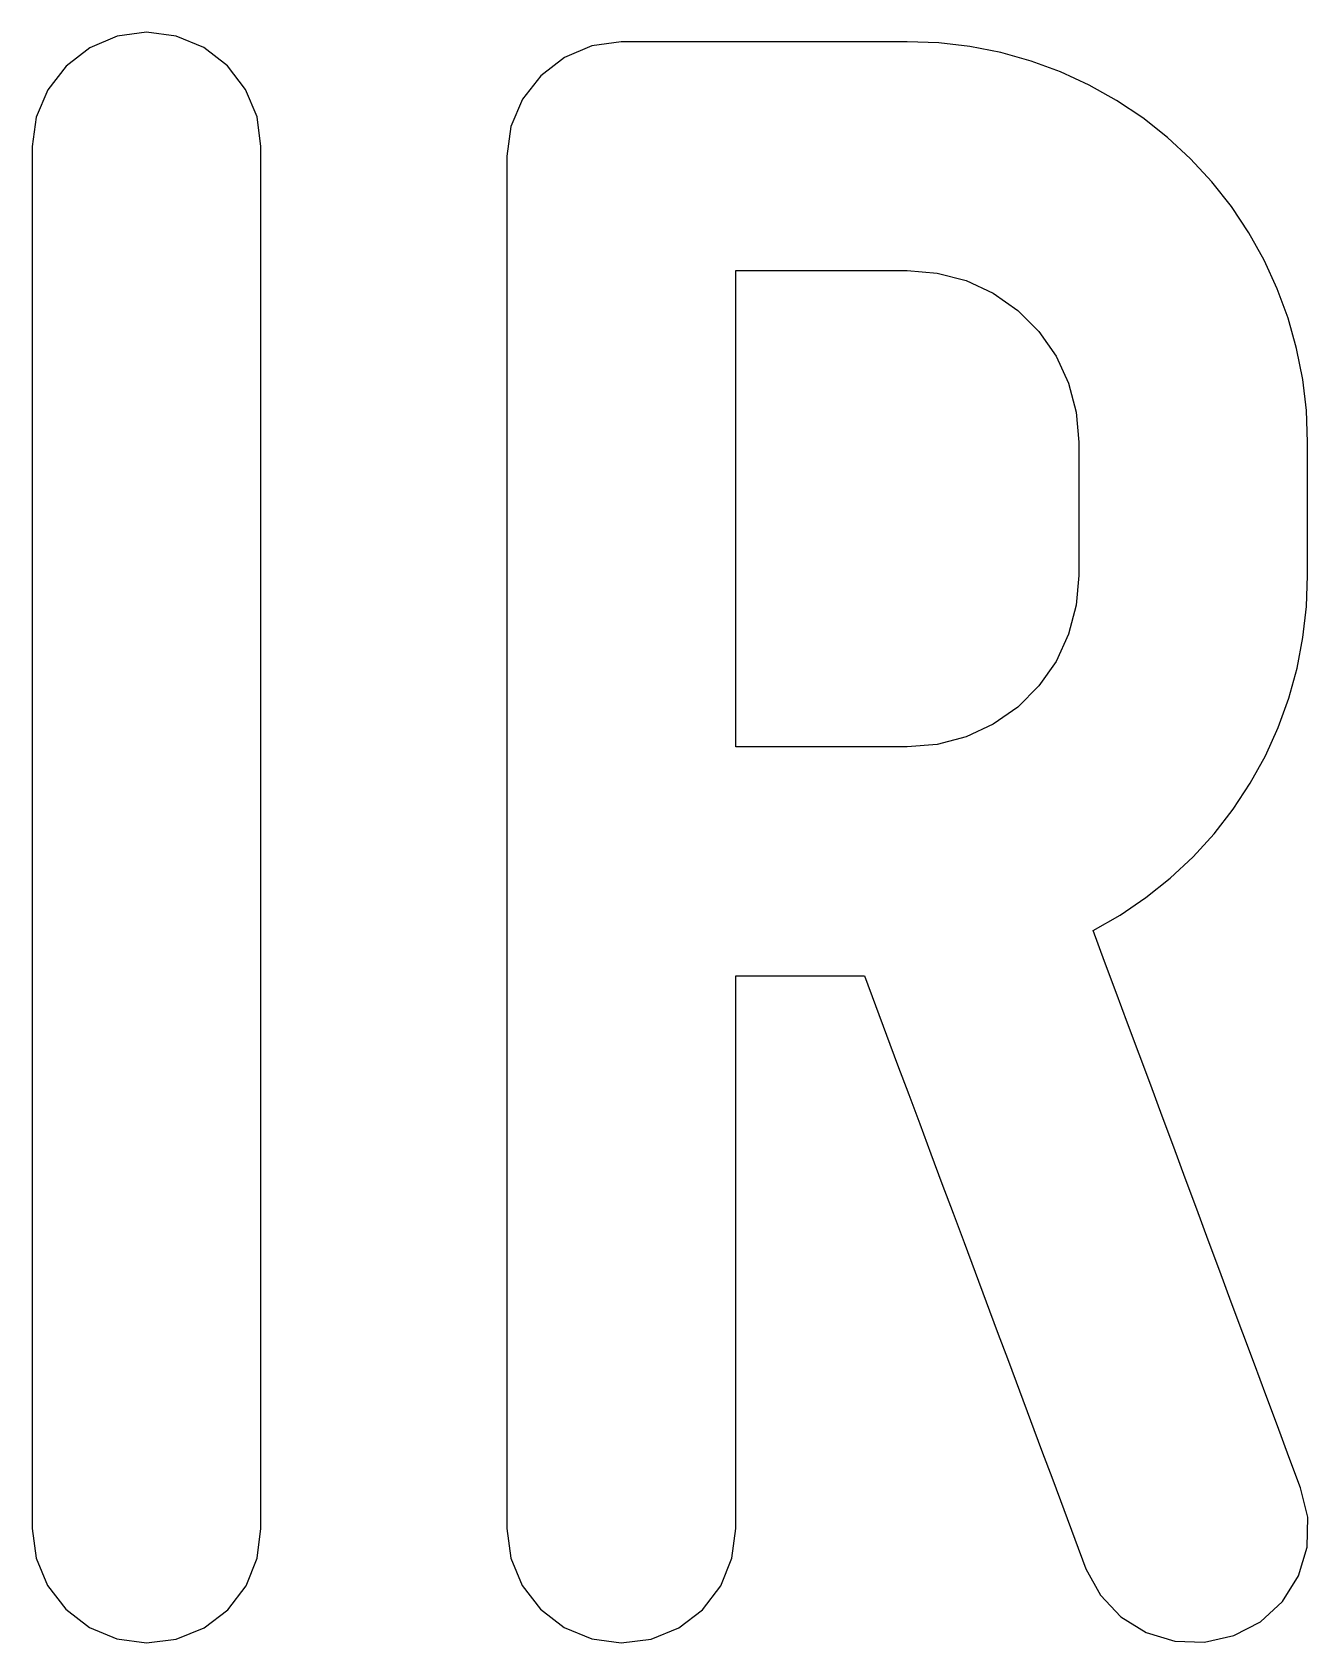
# Model space of a CAD drawing. Extents: x 0 to 5.15, y 0 to 6.5.
import ezdxf

# ---------------------------------------------------------------- set-up
doc = ezdxf.new("R2010")
doc.units = 0
doc.layers.add('initials', color=7, linetype='CONTINUOUS')

msp = doc.modelspace()

# ---------------------------------------------------------------- linework, layer by layer
at = {"layer": 'initials', "color": 7}
for points in [[(0.461539, 0.000001), (0.581418, 0.014991), (0.693463, 0.060181), (0.789654, 0.133405), (0.862862, 0.229552), (0.908068, 0.341587), (0.923077, 0.461539), (0.923077, 0.594322), (0.923077, 5.90564), (0.923077, 6.038462), (0.907317, 6.15798), (0.861075, 6.269294), (0.787757, 6.364904), (0.692266, 6.438429), (0.581009, 6.484496), (0.461539, 6.500001), (0.342533, 6.483731), (0.231947, 6.436595), (0.137002, 6.362963), (0.063353, 6.267964), (0.016278, 6.157496), (0, 6.038462), (0, 5.90568), (0, 0.594362), (0, 0.461539), (0.015521, 0.342008), (0.061611, 0.230746), (0.135167, 0.135251), (0.230824, 0.061936), (0.342052, 0.015753), (0.461539, 0.000001)], [(5.146334, 4.307693), (5.146334, 4.415365), (5.146334, 4.5231), (5.146334, 4.630799), (5.146334, 4.738525), (5.146334, 4.846155), (5.141465, 4.972955), (5.126799, 5.098944), (5.102308, 5.22344), (5.068081, 5.34563), (5.024314, 5.464715), (4.971264, 5.579995), (4.909295, 5.690713), (4.838802, 5.796217), (4.760234, 5.895874), (4.674092, 5.989069), (4.580906, 6.075236), (4.481206, 6.153866), (4.37569, 6.224388), (4.264946, 6.286389), (4.149624, 6.339472), (4.030495, 6.383263), (3.908272, 6.417504), (3.783768, 6.442), (3.657755, 6.45667), (3.53095, 6.461539), (3.402782, 6.461539), (3.274541, 6.461539), (3.146333, 6.461539), (3.018086, 6.461539), (2.889872, 6.461539), (2.761658, 6.461539), (2.633536, 6.461539), (2.505336, 6.461539), (2.377103, 6.461539), (2.258097, 6.445269), (2.147512, 6.398133), (2.052566, 6.324501), (1.978918, 6.229502), (1.931843, 6.119035), (1.915565, 6), (1.915565, 0.593445), (1.915565, 0.461539), (1.931086, 0.342008), (1.977176, 0.230746), (2.050732, 0.135251), (2.146388, 0.061935), (2.257616, 0.015752), (2.377103, 0.000001), (2.496982, 0.014991), (2.609028, 0.06018), (2.705219, 0.133405), (2.778426, 0.229552), (2.823633, 0.341587), (2.838642, 0.461539), (2.838642, 0.592756), (2.838642, 0.723974), (2.838642, 2.561083), (2.838642, 2.692308), (2.968494, 2.692308), (3.098315, 2.692308), (3.228054, 2.692308), (3.357873, 2.692308), (3.4026, 2.572554), (3.447296, 2.452884), (3.491999, 2.333196), (3.536725, 2.213447), (3.581425, 2.093764), (3.626158, 1.973997), (3.670886, 1.854241), (3.715595, 1.734535), (3.760293, 1.61486), (3.804985, 1.495202), (3.849701, 1.375478), (3.89442, 1.255746), (3.939136, 1.136023), (3.983843, 1.016323), (4.028539, 0.896654), (4.07324, 0.776971), (4.117945, 0.657277), (4.162687, 0.537482), (4.207378, 0.417825), (4.252103, 0.298078), (4.31013, 0.192515), (4.392737, 0.104837), (4.495063, 0.041331), (4.610277, 0.006424), (4.730711, 0.002362), (4.848257, 0.028847), (4.955982, 0.084692), (5.045083, 0.167017), (5.10937, 0.269882), (5.144366, 0.386044), (5.14719, 0.507394), (5.117488, 0.625001), (5.071021, 0.749983), (5.024551, 0.874971), (4.978053, 1.000032), (4.931585, 1.125016), (4.885109, 1.25002), (4.838621, 1.375058), (4.79217, 1.499993), (4.74569, 1.625009), (4.699211, 1.750023), (4.652732, 1.875035), (4.606263, 2.000021), (4.55977, 2.12507), (4.513312, 2.250026), (4.466852, 2.374988), (4.420362, 2.500031), (4.37391, 2.624969), (4.327432, 2.749978), (4.28095, 2.875001), (4.390198, 2.937181), (4.494226, 3.007697), (4.592472, 3.086196), (4.684239, 3.172142), (4.76902, 3.265082), (4.846216, 3.36438), (4.915306, 3.469352), (4.97597, 3.579519), (5.027785, 3.694133), (5.070431, 3.812433), (5.103701, 3.933721), (5.127447, 4.057199), (5.141631, 4.182043), (5.146334, 4.307693)], [(2.838642, 5.538462), (2.954032, 5.538462), (3.069478, 5.538462), (3.184814, 5.538462), (3.300194, 5.538462), (3.415579, 5.538462), (3.53095, 5.538462), (3.65128, 5.528212), (3.768042, 5.497378), (3.877689, 5.446581), (3.976734, 5.377387), (4.062125, 5.292007), (4.131303, 5.193021), (4.182138, 5.083343), (4.213006, 4.966492), (4.223257, 4.846155), (4.223257, 4.738483), (4.223257, 4.630747), (4.223257, 4.523048), (4.223257, 4.415323), (4.223257, 4.307693), (4.213008, 4.187363), (4.182173, 4.070601), (4.131376, 3.960953), (4.062182, 3.861908), (3.976802, 3.776517), (3.877816, 3.70734), (3.768138, 3.656504), (3.651287, 3.625637), (3.53095, 3.615385), (3.41556, 3.615385), (3.300114, 3.615385), (3.184778, 3.615385), (3.069398, 3.615385), (2.954013, 3.615385), (2.838642, 3.615385), (2.838642, 3.743613), (2.838642, 5.410264), (2.838642, 5.538462)]]:
    msp.add_lwpolyline(points, dxfattribs=at)

doc.saveas('drawing.dxf')
